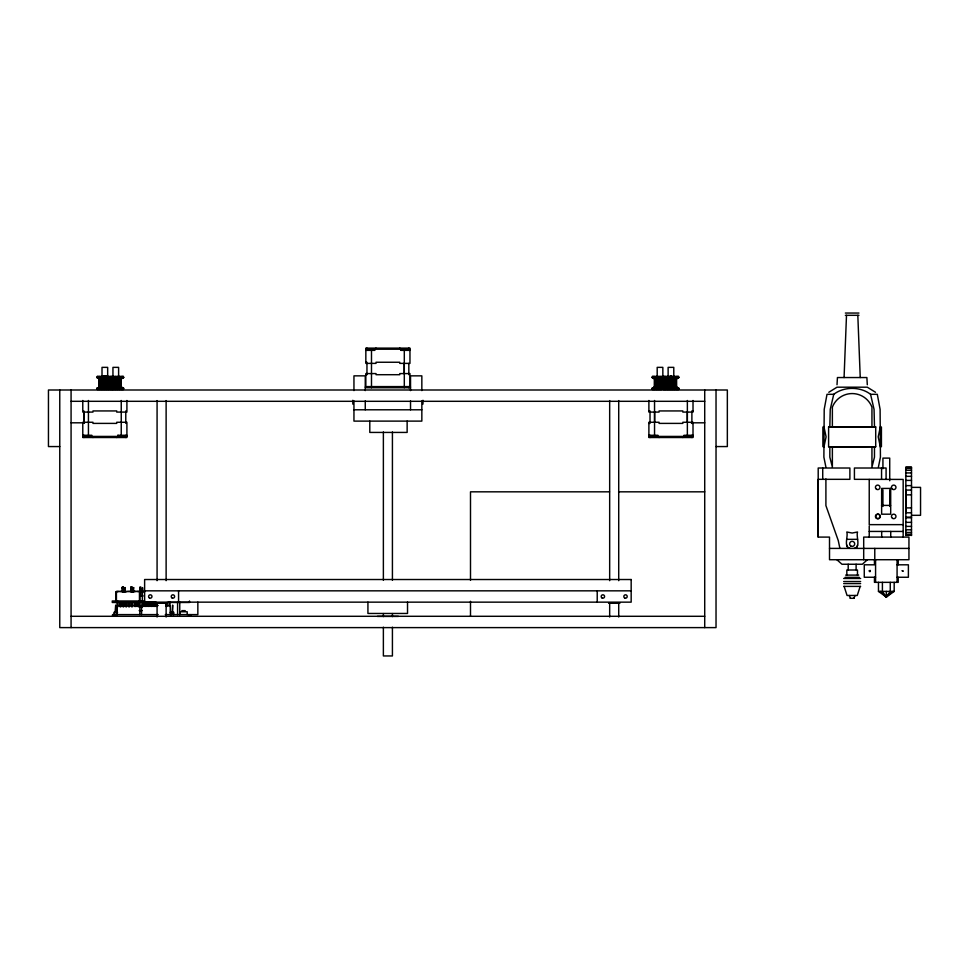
<?xml version="1.0" encoding="UTF-8"?>
<svg xmlns="http://www.w3.org/2000/svg" width="969" height="969" viewBox="0 0 969 969"><rect width="100%" height="100%" fill="white"/><g stroke="black" fill="none" stroke-linecap="round" stroke-linejoin="round"><path stroke-width="1.45" d="M99.637 387.164L99.65 378.673M101.321 387.164L101.321 378.673M101.612 387.164L101.527 378.673M102.508 387.164L102.52 378.673M107.171 387.164L107.171 378.673M108.358 387.164L108.371 378.673M109.255 387.164L109.267 378.673L109.218 387.164M112.247 387.164L112.259 378.673M112.452 387.164L112.428 378.673M113.446 387.164L113.446 378.673M116.219 387.164L116.219 378.673M118.097 387.164L118.109 378.673M119.296 387.164L119.296 378.673M120.144 387.164L120.301 378.673M121.137 387.164L121.137 378.673M654.826 387.164L654.826 378.673M656.497 387.164L656.497 378.673M656.703 378.673L656.679 387.164L656.788 378.673M657.685 387.164L657.697 378.673M660.458 387.164L660.47 378.673M662.348 387.164L662.36 378.673M663.365 387.164L663.353 378.673M663.547 387.164L663.547 378.673M664.443 378.673L664.443 387.164L664.552 378.673M666.49 378.673L666.527 387.164L666.321 378.673M667.423 387.164L667.435 378.673M667.629 387.164L667.605 378.673M668.622 387.164L668.622 378.673M673.273 387.164L673.285 378.673M674.303 387.164L674.182 378.673M674.472 387.164L674.485 378.673M675.369 387.164L675.345 378.673M818.199 537.092L818.199 479.328L849.886 479.328L849.886 468.015L818.199 468.015L818.199 537.092L829.512 537.092L829.512 559.719L908.946 559.719L908.946 537.092L863.694 537.092L863.694 559.719M116.522 378.673L116.498 387.164L116.401 378.673M660.749 387.164L660.773 378.673M844.072 377.547L846.494 315.313M837.01 384.766L837.434 377.547L866.88 377.547L867.303 384.766M102.871 376.42L103.126 387.164M106.82 389.429L106.178 378.673M113.797 376.42L114.257 378.673M117.746 389.429L117.285 387.164M658.048 376.42L658.508 378.673M668.973 376.42L669.434 378.673M672.922 389.429L672.28 378.673M117.855 436.425L117.976 435.287M101.03 376.42L101.915 378.673M108.661 389.429L107.765 387.164M119.587 389.429L118.703 387.164L118.642 378.673L119.587 376.42M656.207 376.42L657.091 378.673L657.152 387.164L656.207 389.429M667.132 376.42L668.029 378.673M674.763 389.429L673.879 387.164M850.176 548.406C843.103 547.11 848.469 536.317 846.785 531.993L852.163 533.035L857.529 531.993C855.845 536.317 861.211 547.11 854.137 548.406M99.444 376.42L99.238 377.547L100.703 378.673M110.236 389.429L110.442 388.303L108.988 387.164L109.073 378.673L110.442 377.547L110.236 376.42M121.173 389.429L121.379 388.303L119.914 387.164M654.62 376.42L654.426 377.547L655.88 378.673M665.558 376.42L665.352 377.547L666.817 378.673M676.35 389.429L676.556 388.303L675.09 387.164L675.187 378.673L676.556 377.547L676.35 376.42M878.411 467.106L880.433 457.138L880.106 409.366L877.308 394.31L870.562 394.31C860.327 386.413 843.987 386.413 833.752 394.31L830.251 409.366L829.839 426.481M98.232 376.42L97.978 377.547L99.771 378.673L99.819 387.164L97.978 388.303L98.232 389.429M111.447 389.429L111.701 388.303L109.909 387.164M122.385 389.429L122.639 388.303L120.846 387.164L120.798 378.673L122.639 377.547L122.385 376.42M653.409 376.42L653.167 377.547L654.947 378.673L654.996 387.164L653.167 388.303L653.409 389.429M664.346 376.42L664.092 377.547L665.885 378.673L665.933 387.164L664.092 388.303L664.346 389.429M677.561 389.429L677.816 388.303L676.023 387.164L675.974 378.673L677.816 377.547L677.561 376.42M97.469 376.42L97.191 377.547L99.189 378.673M112.21 389.429L112.489 388.303L110.502 387.164L110.587 378.673L112.489 377.547L112.21 376.42M123.148 389.429L123.426 388.303L121.428 387.164M652.646 376.42L652.367 377.547L654.366 378.673M663.583 376.42L663.305 377.547L665.291 378.673L665.206 387.164L663.305 388.303L663.583 389.429M678.324 389.429L678.603 388.303L676.604 387.164M96.924 377.547L97.215 376.42L123.402 376.42L123.693 377.547L121.634 378.673L98.983 378.673L96.924 377.547L123.693 377.547M112.477 389.429L112.767 388.303L110.696 387.164M123.693 388.303L123.402 389.429L97.215 389.429L96.924 388.303L98.983 387.164L121.634 387.164L123.693 388.303L96.924 388.303M652.101 377.547L652.391 376.42L678.579 376.42L678.869 377.547L676.81 378.673L654.16 378.673L652.101 377.547L678.869 377.547M663.317 376.42L663.026 377.547L665.097 378.673M661.536 387.164L661.997 389.429L652.391 389.429L652.101 388.303L654.16 387.164L676.81 387.164L678.869 388.303L678.579 389.429L663.317 389.429L663.026 388.303L665.097 387.164M860.193 586.39L857.25 595.475L847.063 595.475L844.12 586.39M853.871 598.297L855.094 595.475M103.332 387.164L102.871 389.429M661.355 387.164L661.997 376.42M672.462 378.673L672.922 376.42M122.542 591.478L124.577 591.926L124.831 587.529L125.437 591.926L127.472 591.478M133.165 591.95L133.371 587.565L133.879 591.95M142.588 587.565L142.661 591.986L144.696 591.538M878.471 582.345L878.471 591.405L886.332 597.061L890.257 591.405L890.257 582.345M107.765 378.673L108.661 376.42M101.915 387.164L101.03 389.429M111.81 388.303L112.84 387.164M662.953 378.673L663.838 376.42M673.879 378.673L674.763 376.42M668.029 387.164L667.132 389.429M409.96 386.595L365.834 386.595L365.834 373.574L376.02 373.574L376.02 374.7L399.773 374.7L399.773 373.574L409.96 373.574L409.96 386.595L408.833 387.733L408.833 386.595M823.88 447.218L826.097 436.849L823.88 426.481M880.433 426.481L878.217 436.849L880.433 447.218M125.776 437.516L126.903 436.425L126.903 422.266L116.728 422.266L116.728 423.392L92.963 423.392L92.963 422.266L82.777 422.266L82.789 436.425L83.915 437.516M408.833 348.125L409.96 349.215L409.96 363.387L399.773 363.387L399.773 362.249L376.02 362.249L376.02 363.387L365.834 363.387L365.846 349.215L366.96 348.125M691.89 437.516L693.005 436.425L693.017 422.266L682.83 422.266L682.83 423.392L659.077 423.392L659.077 422.266L648.891 422.266L648.891 436.425L650.017 437.516M880.433 591.405L886.332 597.061L892.219 591.405M867.437 559.719L862.337 564.249L841.976 564.249L836.877 559.719M116.728 437.516L117.976 436.425L117.855 435.287L126.903 435.287L125.776 436.425L125.776 435.287M376.02 348.125L374.761 349.215L374.882 350.354L365.846 350.354L366.96 349.215L366.96 350.354M682.83 437.516L684.09 436.425L683.969 435.287L693.005 435.287L691.89 436.425L691.89 435.287M828.604 426.99L875.71 426.99L875.71 446.721L829.839 447.218L828.604 446.721L828.604 426.99L875.71 426.99M100.703 387.164L99.238 388.303L99.444 389.429M119.914 378.673L121.379 377.547L121.173 376.42M110.175 388.303L111.629 387.164M655.88 387.164L654.426 388.303L654.62 389.429M666.817 387.164L665.352 388.303L665.558 389.429M882.408 582.345L882.408 591.405L886.332 597.061L894.181 591.405L894.181 582.345M109.909 378.673L111.701 377.547L111.447 376.42M828.798 392.288L837.01 387.188L867.303 387.188L875.516 392.288M99.189 387.164L97.191 388.303L97.469 389.429M121.428 378.673L123.426 377.547L123.148 376.42M654.366 387.164L652.367 388.303L652.646 389.429M676.604 378.673L678.603 377.547L678.324 376.42M110.696 378.673L112.767 377.547L112.477 376.42M845.368 313.048L858.946 313.048M845.368 315.313L858.946 315.313M365.785 348.125L410.008 348.125M365.846 349.215L409.96 349.215M400.912 350.354L409.96 350.354L408.833 349.215L408.833 350.354M365.834 362.249L366.96 362.249M365.834 374.7L366.96 374.7L366.96 363.387M102.581 375.851L103.247 375.851M103.707 375.851L107.026 375.851M670.366 375.851L671.541 375.851M365.265 387.164L410.529 387.164M365.785 387.733L410.008 387.733M652.101 388.303L678.869 388.303M833.752 394.31L827.005 394.31L824.207 409.366L823.88 457.138L825.903 467.106M71.076 401.311L704.717 401.311M353.951 409.79L421.842 409.79M648.891 410.941L650.017 410.941L650.017 423.392L648.891 423.392M693.017 410.941L691.89 410.941L691.89 423.392L693.017 423.392M71.076 422.811L84.606 422.811M691.188 422.811L704.717 422.811M82.789 436.425L126.903 436.425M648.891 436.425L693.005 436.425M82.728 437.516L126.951 437.516M648.842 437.516L693.065 437.516M59.763 446.564L48.45 446.564L48.45 389.998L727.344 389.998L727.344 446.564L716.03 446.564M828.604 446.721L875.71 446.721M905.845 467.361L911.502 467.361M905.845 468.378L911.502 468.378M905.845 470.256L911.502 470.256M905.845 472.933L911.502 472.933M905.845 476.336L911.502 476.336M905.845 480.406L911.502 480.406M905.845 485.614L911.502 485.614M911.502 487.371L920.55 487.371L920.55 515.314L911.502 515.314M905.845 490.108L911.502 490.035M609.513 491.828L470.498 491.828L470.498 580.298M618.585 491.828L704.717 491.828M905.845 494.868L911.502 494.856M881.536 505.406L890.596 505.406M905.845 507.913L911.502 507.901M905.845 512.783L911.502 512.783M905.845 517.119L911.502 517.119M905.845 517.761L911.502 517.761M905.845 522.352L911.502 522.352M903.169 524.641L869.229 524.641L869.229 479.425M905.845 526.397L911.502 526.397M905.845 529.801L911.502 529.801M869.229 531.436L903.169 531.436M905.845 532.466L911.502 532.466M905.845 534.331L911.502 534.331M905.845 535.324L911.502 535.324M846.785 539.345L857.529 539.345M829.512 548.406L908.946 548.406M897.076 564.806L908.389 564.806L908.389 577.258L897.076 577.258M845.646 575.101L858.667 575.101M845.089 577.342L859.224 577.342M875.576 577.258L864.263 577.258L864.263 564.806L874.45 564.806L874.45 559.719M843.672 578.469L860.642 578.469M843.672 581.521L860.642 581.521M843.672 583.58L860.642 583.58M843.672 586.39L860.642 586.39M122.36 587.275L123.269 587.226L122.36 586.984L122.373 592.095L122.36 588.244L123.269 588.231M122.36 587.396L123.269 587.359M130.985 587.396L131.905 587.505M122.36 587.698L123.269 587.662M130.985 587.541L131.905 587.662M122.36 587.88L123.269 587.844M124.662 587.808C126.018 586.596 123.56 590.315 124.698 591.877M130.985 587.88L131.905 587.844M133.165 587.904L133.928 587.844M122.36 588.062L123.269 588.038M130.985 588.062L131.905 588.038M131.905 588.231L130.985 588.244L130.997 592.095L130.985 586.984M144.623 590.836L631.17 590.836M145.386 591.393L116.425 591.478L116.425 600.913M878.471 591.405L894.181 591.405M139.924 600.889L139.924 595.959L143.146 595.923M850.176 598.297L854.137 598.297M144.599 600.986L112.271 600.986L112.271 602.476L156.578 602.476M115.977 601.131L116.752 601.131M166.959 602.476L189.5 602.476L189.5 600.986M155.985 603.275L167.274 603.275M608.58 603.275L619.881 603.275M158.201 605.54L116.849 605.54L116.849 616.296M165.76 605.54L170.302 605.54L170.193 614.6M139.148 607.236L142.128 607.236M139.148 610.64L142.152 610.64M181.845 610.64L185.236 610.64M117.576 612.335L113.979 612.335L113.979 614.6M170.193 612.335L173.79 612.335L173.79 614.6M158.201 614.6L112.537 614.6L112.537 616.296M165.263 614.6L197.846 614.6L197.846 602.149M71.076 616.296L704.717 616.296M377.353 616.405L398.453 616.405M665.618 388.303L664.165 387.164L664.249 378.673M659.077 437.516L657.818 436.425L657.939 435.287L648.891 435.287L650.017 436.425L650.017 435.287M399.773 348.125L401.033 349.215M92.963 437.516L91.704 436.425L91.825 435.287L82.789 435.287L83.915 436.425L83.915 435.287M662.953 387.164L663.983 388.303M111.81 377.547L112.84 378.673M849.219 595.475L850.443 598.297M870.562 394.31L874.062 409.366L874.474 426.481M839.857 548.188L838.282 540.629L825.903 505.576L825.903 478.94M668.973 389.429L669.531 378.673M658.048 389.429L658.605 378.673L658.69 387.164M117.746 376.42L117.249 387.164M113.797 389.429L114.197 378.673M106.82 376.42L106.348 387.164M857.819 315.313L860.242 377.547M139.911 588.244L139.924 595.959M665.485 387.164L665.485 378.673L665.34 387.164M655.492 378.673L655.492 387.164M120.011 378.673L120.011 387.164M101.491 378.673L101.503 387.164M100.122 378.673L99.952 387.164M911.502 535.494L911.502 467.179L905.845 467.179L905.845 535.494M906.003 491.889L906.003 513.098M903.169 537.092L903.169 479.425L854.416 479.328L854.416 468.015L886.09 468.015L886.09 479.328M898.215 559.719L898.215 564.806M898.215 577.258L898.215 582.345L874.45 582.345L874.45 577.258M897.076 559.719L897.076 582.345M890.729 531.436L890.729 537.092M889.724 480.769L889.724 458.107L882.929 458.107L882.929 468.681M889.724 489.842L889.724 506.46M886.332 591.405L886.332 597.061M882.929 489.842L882.929 506.46M881.56 468.015L881.56 479.328M881.681 531.436L881.681 537.092M881.427 426.99L881.427 446.709M875.576 559.719L875.576 582.345M874.777 548.406L874.777 559.719M874.474 447.218L874.474 457.138L871.943 467.106L871.943 447.218M871.943 426.481L871.943 407.113A21.221 21.221 0 0 0 832.371 407.113L832.371 426.481M869.229 525.997L869.229 537.092M857.48 575.101L857.48 570.014L846.833 570.014L846.833 575.101M856.111 564.249L856.111 569.796M848.202 564.249L848.202 569.796M832.371 447.218L832.371 467.106L829.839 457.138L829.839 447.218M822.887 426.99L822.887 446.709M822.729 468.015L822.729 479.328M716.03 389.998L716.03 627.609L59.763 627.609L59.763 389.998M704.717 389.998L704.717 627.609M693.017 400.488L693.017 412.079L682.83 412.079L682.83 410.941L659.077 410.941L659.077 412.079L648.891 412.079L648.891 400.488M687.36 400.488L687.36 436.425M687.287 412.079L687.287 422.266M674.824 378.673L674.824 387.164M674.63 378.673L674.63 387.164M673.782 376.42L673.782 367.36L668.125 367.36L668.125 376.42M673.576 378.673L673.576 387.164M673.116 378.673L673.116 387.164M672.801 378.673L672.934 387.164M672.668 378.673L672.668 387.164M672.534 378.673L672.425 387.164M671.093 378.673L671.093 387.164M670.948 376.42L670.948 389.429M670.33 378.673L670.209 387.164M669.615 378.673L669.615 387.164M669.24 378.673L669.24 387.164M668.961 378.673L669.094 387.164M668.792 378.673L668.792 387.164M668.319 387.164L668.186 378.673L668.077 387.164M667.278 378.673L667.278 387.164M667.096 378.673L667.096 387.164M666.708 378.673L666.575 387.164M666.066 378.673L666.066 387.164M665.63 378.673L665.582 387.164M664.77 378.673L664.831 387.164M663.704 378.673L663.886 387.164M662.844 376.42L662.844 367.36L657.188 367.36L657.188 376.42M662.651 378.673L662.651 387.164M662.178 378.673L662.178 387.164M661.997 378.673L661.997 387.164L661.742 378.673M661.488 378.673L661.597 387.164M660.652 378.673L660.652 387.164M660.337 378.673L660.337 387.164M660.155 378.673L660.155 387.164M660.022 376.42L660.022 389.429M659.707 378.673L659.707 387.164M659.586 378.673L659.586 387.164M659.271 378.673L659.392 387.164M658.302 378.673L658.302 387.164M658.169 378.673L658.169 387.164M658.036 378.673L657.854 387.164M657.394 378.673L657.261 387.164M656.34 378.673L656.34 387.164M656.17 378.673L656.17 387.164M655.783 378.673L655.65 387.164M655.177 378.673L655.141 387.164M654.693 378.673L654.632 387.164M654.62 412.079L654.62 422.266M654.547 400.488L654.547 436.425M618.719 400.585L618.719 580.685M618.719 603.396L618.719 617.011M609.671 400.585L609.671 580.685M609.671 603.396L609.671 617.011M597.219 590.836L597.219 602.149M470.498 601.301L470.498 616.296M422.968 400.282L422.968 404.121M421.842 390.604L421.842 375.851L410.529 375.851L410.529 390.604M421.842 400.912L421.842 421.115L353.951 421.115L353.951 400.912M410.529 400.936L410.529 409.79M408.833 363.387L408.833 374.7M407.525 602.149L407.525 613.462L367.929 613.462L367.929 602.149M407.137 421.115L407.137 432.428L369.795 432.428L369.795 421.115M404.303 349.215L404.303 387.733M404.23 363.387L404.23 373.574M392.421 431.968L392.421 580.274M392.421 613.571L392.421 616.599M392.421 627.197L392.421 655.952L383.373 655.952L383.373 627.197M383.373 431.968L383.373 580.274M383.373 613.571L383.373 616.599M371.49 349.215L371.49 387.733M365.265 390.604L365.265 375.851L353.951 375.851L353.951 390.604M365.265 400.936L365.265 409.79M352.825 400.282L352.825 404.134M190.614 614.6L190.614 616.296M189.476 614.6L189.476 616.296M187.211 614.6L187.211 611.766L179.859 611.766L179.859 614.6M179.75 602.149L179.75 614.6M178.575 590.836L178.575 602.149M177.593 602.997L177.593 614.6M173.076 612.335L173.076 614.6M172.652 612.335L172.652 605.092L172.082 612.335M171.646 612.335L171.646 614.6M170.919 612.335L170.919 614.6M169.938 602.015L169.938 606.424M169.224 602.015L169.224 606.424M167.007 603.493L167.007 606.424M166.28 603.493L166.28 606.424M166.123 400.585L166.123 580.685M166.123 603.396L166.123 617.011M157.281 603.493L157.281 606.437M157.075 400.585L157.075 580.685M157.075 603.396L157.075 617.011M156.566 603.493L156.566 606.437M155.561 602.015L155.561 606.424M154.846 602.015L154.846 606.424M154.337 602.028L154.337 606.437M153.611 602.028L153.611 606.437M152.605 602.015L152.605 606.424M151.891 602.015L151.891 606.424M151.648 602.028L151.648 606.437M150.934 602.028L150.934 606.437M149.71 602.015L149.71 606.424M148.984 602.015L148.984 606.424M148.645 602.028L148.645 606.437M147.93 602.028L147.93 606.437M146.888 602.015L146.888 606.424M146.174 602.015L146.174 606.424M145.653 602.028L145.653 606.437M144.926 602.028L144.926 606.437M144.066 602.015L144.066 606.424M143.351 602.015L143.351 606.424M142.831 602.028L142.831 606.437M142.419 587.844L142.334 600.974M142.116 602.028L142.116 606.437M141.559 605.54L141.559 614.6M140.82 586.984L140.82 595.959M139.911 586.984L139.924 592.095M139.911 602.028L139.839 614.6M139.451 591.478L139.451 600.913M139.051 591.478L137.017 591.478M139.185 602.028L139.185 606.437M138.385 602.112L138.385 606.521M137.671 602.112L137.671 606.521M136.786 602.028L136.786 606.437M136.157 591.478L134.122 591.478M136.06 602.028L136.06 606.437M135.442 602.112L135.442 606.521M134.715 602.112L134.715 606.521M133.201 587.844L133.262 591.926L131.227 591.478M132.753 602.112L132.753 606.521M132.244 602.306L132.244 606.715M132.038 602.112L132.038 606.521M131.905 586.984L131.905 592.095M131.518 602.306L131.518 606.715M130.367 591.478L128.332 591.478M129.749 602.112L129.749 606.521M129.349 602.306L129.349 606.715M129.034 602.112L129.034 606.521M128.635 602.306L128.635 606.715M126.903 400.488L126.903 412.079L116.728 412.079L116.728 410.941L92.963 410.941L92.963 412.079L82.777 412.079L82.777 400.488M126.757 602.112L126.757 606.521M126.467 602.306L126.467 606.715M126.031 602.112L126.031 606.521M125.776 410.941L125.776 423.392M125.752 602.306L125.752 606.715M123.935 602.112L123.935 606.521M123.657 602.306L123.657 606.715M123.269 586.984L123.269 592.095M123.22 602.112L123.22 606.521M122.93 602.306L122.93 606.715M121.682 591.478L119.647 591.478M121.246 400.488L121.246 436.425M121.016 602.112L121.016 606.521M120.665 378.673L120.665 387.164M120.786 602.306L120.786 606.715M120.289 602.112L120.289 606.521M120.059 602.306L120.059 606.715M119.635 378.673L119.635 387.164M119.453 378.673L119.453 387.164M119.005 378.673L119.005 387.164M118.787 591.478L116.752 591.478M118.606 376.42L118.606 367.36L112.949 367.36L112.949 376.42M118.533 378.673L118.533 387.164M118.4 378.673L118.4 387.164M117.939 378.673L117.939 387.164M117.891 602.112L117.915 606.715M117.758 378.673L117.624 387.164M117.661 600.986L117.661 602.476M117.491 378.673L117.491 387.164M117.188 378.673L117.104 387.164M117.164 602.112L117.164 615.339M116.655 592.604L116.292 592.156M116.086 378.673L116.086 387.164M115.917 378.673L115.917 387.164M115.977 591.708L115.856 602.476M115.771 376.42L115.771 389.429M115.699 612.335L115.699 605.092L115.129 612.335M115.456 378.673L115.456 387.164M115.408 614.6L115.408 616.296M115.335 378.673L115.335 387.164M115.141 378.673L115.02 387.164M114.669 612.335L114.73 614.6M114.439 378.673L114.439 387.164M114.051 378.673L114.051 387.164M113.918 378.673L113.785 387.164M113.615 378.673L113.615 387.164M113.143 378.673L113.01 387.164L112.901 378.673M112.343 378.673L112.343 387.164M112.089 378.673L112.089 387.164M111.919 378.673L111.919 387.164M111.532 378.673L111.399 387.164M109.473 378.673L109.473 387.164M108.71 378.673L108.71 387.164M108.516 378.673L108.516 387.164M108.08 378.673L108.08 387.164M107.668 376.42L107.668 367.36L102.011 367.36L102.011 376.42M107.607 378.673L107.716 387.164M107.474 378.673L107.474 387.164M107.002 378.673L107.002 387.164M106.82 378.673L106.82 387.164M106.566 378.673L106.699 387.164M104.979 378.673L104.979 387.164M104.846 376.42L104.846 389.429M104.216 378.673L104.095 387.164M103.513 378.673L103.513 387.164M103.429 378.673L103.368 387.164M102.993 378.673L102.993 387.164M102.859 378.673L102.859 387.164M102.678 378.673L102.678 387.164M102.217 378.673L102.084 387.164L101.975 378.673M101.164 378.673L101.164 387.164M100.994 378.673L100.994 387.164M100.461 378.673L100.606 387.164M99.456 378.673L99.48 387.164M88.433 400.488L88.433 436.425M83.915 410.941L83.915 423.392M83.903 412.079L83.903 422.266M71.076 389.998L71.076 627.609M880.336 516.901A2.265 2.265 0 0 1 879.961 517.761M879.258 518.391A2.265 2.265 0 0 1 876.061 517.349A2.265 2.265 0 0 1 877.429 514.273A2.265 2.265 0 0 1 880.336 515.956M857.529 545.014A3.391 3.391 0 0 1 855.833 547.945M848.481 547.945A3.391 3.391 0 0 1 846.785 545.014M105.294 378.673L105.282 387.164L105.161 378.673M108.189 378.673L108.189 387.164L108.177 378.673M110.042 378.673L110.03 387.164L110.03 378.673M110.212 378.673L110.2 387.164L110.236 378.673M111.362 378.673L111.35 387.164L111.302 378.673M119.126 378.673L119.126 387.164L119.199 378.673M120.98 378.673L120.968 387.164L120.968 378.673M665.764 378.673L665.751 387.164L665.764 378.673M671.396 378.673L671.396 387.164L671.263 378.673M676.156 378.673L676.144 387.164L676.144 378.673M676.314 378.673L676.314 387.164L676.277 378.673M105.597 378.673L105.573 387.164L105.476 378.673M671.699 378.673L671.674 387.164L671.578 378.673M869.254 570.886C870.186 573.442 871.216 568.96 869.254 570.886M902.2 570.862L903.278 571.201L902.26 570.729M890.693 488.424L881.633 488.424L881.633 514.2L890.693 514.188L890.693 488.424M631.17 579.523L144.623 579.523L144.623 602.149L631.17 602.149L631.17 579.523M131.905 587.129L130.985 587.081L131.905 587.226M401.033 350.354L400.912 349.215L401.033 350.354M676.423 387.164L676.41 378.673L676.423 387.164M675.672 387.164L675.659 378.673L675.708 387.164M666.151 387.164L666.139 378.673L666.2 387.164M664.734 387.164L664.734 378.673L664.661 387.164M655.226 387.164L655.214 378.673L655.262 387.164M654.559 387.164L654.547 378.673L654.547 387.164M121.246 387.164L121.234 378.673L121.246 387.164M120.495 387.164L120.483 378.673L120.531 387.164M110.975 387.164L110.963 378.673L111.023 387.164M110.309 387.164L110.309 378.673L110.454 387.164M109.558 387.164L109.558 378.673L109.606 387.164M99.383 387.164L99.371 378.673L99.371 387.164M673.818 387.164L673.818 378.673L673.709 387.164M670.633 387.164L670.633 378.673L670.512 387.164M662.893 387.164L662.893 378.673L662.784 387.164M104.531 387.164L104.531 378.673L104.398 387.164M624.666 597.958A1.696 1.696 0 0 0 627.209 596.492A1.696 1.696 0 0 0 624.666 595.027A1.696 1.696 0 0 0 624.666 597.958M602.028 597.958A1.696 1.696 0 0 0 604.583 596.492A1.696 1.696 0 0 0 602.028 595.027A1.696 1.696 0 0 0 602.028 597.958M172.07 597.958A1.696 1.696 0 0 0 174.614 596.492A1.696 1.696 0 0 0 172.07 595.027A1.696 1.696 0 0 0 172.07 597.958M149.432 597.958A1.696 1.696 0 0 0 151.976 596.492A1.696 1.696 0 0 0 149.432 595.027A1.696 1.696 0 0 0 149.432 597.958M892.582 518.391A2.265 2.265 0 0 0 895.974 516.429A2.265 2.265 0 0 0 892.582 514.466A2.265 2.265 0 0 0 892.582 518.391M876.545 489.309A2.265 2.265 0 0 0 879.937 487.346A2.265 2.265 0 0 0 876.545 485.396A2.265 2.265 0 0 0 876.545 489.309M892.582 489.309A2.265 2.265 0 0 0 895.974 487.346A2.265 2.265 0 0 0 892.582 485.396A2.265 2.265 0 0 0 892.582 489.309M876.545 518.391A2.265 2.265 0 0 0 879.937 516.429A2.265 2.265 0 0 0 876.545 514.466A2.265 2.265 0 0 0 876.545 518.391M850.879 546.08A2.544 2.544 0 0 0 854.706 543.875A2.544 2.544 0 0 0 850.879 541.671A2.544 2.544 0 0 0 850.879 546.08"/></g></svg>
